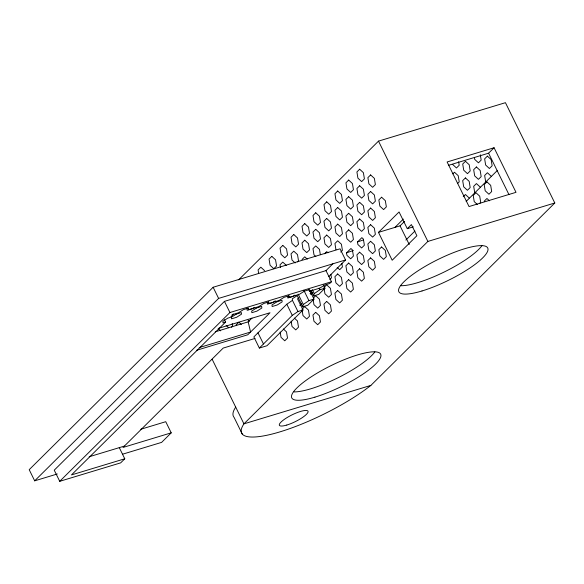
<?xml version="1.0" encoding="UTF-8"?>
<svg xmlns="http://www.w3.org/2000/svg" width="584" height="584" viewBox="0 0 584 584"><rect width="100%" height="100%" fill="white"/><g stroke="black" fill="none" stroke-linecap="round" stroke-linejoin="round"><path stroke-width="0.88" d="M309.688 290.336L314.002 299.096L307.775 305.271L302.694 306.804L303.271 304.49L298.176 294.139M323.412 285.021L324.981 288.204L318.754 294.38L313.681 295.913L314.25 293.599L312.294 289.62M328.755 276.619L345.546 259.968L340.063 248.821L213.131 287.262L29.2 469.682L34.682 480.829L57.29 473.982M34.682 480.829L218.62 298.409L345.546 259.968M238.615 279.86L378.505 141.124L505.437 102.682L554.8 202.991L370.869 385.411A81.877 19.25 -26.2 0 1 279.948 431.861A81.877 19.25 -26.2 0 1 243.937 423.853L212.145 359.248M332.858 263.807L325.996 270.618L224.446 301.373L54.239 470.178L59.729 481.318L120.654 462.871L124.772 458.783L119.289 447.636M59.729 481.318L229.928 312.52L331.478 281.758L325.996 270.618M224.387 319.711L225.563 322.098L71.46 474.931L124.772 458.783M231.527 327.244L232.629 326.157L232.198 323.499M297.417 261.902L298.512 260.814L297.512 254.624L293.767 251.156L291.022 253.879L292.022 260.07L295.146 262.953M236.104 324.923L238.849 322.2L241.353 324.514M302.008 259.537L304.753 256.814L307.25 259.121M215.262 331.814L248.178 321.85L251.981 318.076M324.514 253.799L326.704 251.624L327.96 252.777M302.694 306.804L297.212 295.657L292.299 298.789L292.46 300.373L286.81 304.235L253.865 336.902L259.347 348.049L266.961 345.743L303.023 309.987L297.533 298.84L298.942 297.942M340.779 252.062L342.428 250.434L341.421 244.243L337.676 240.776L334.931 243.499L335.931 249.689M346.524 252.872L350.918 248.514L352.415 249.894L353.415 256.084L350.67 258.807L346.918 255.339L346.524 252.872L353.371 250.434M357.481 242.002L361.868 237.651L363.379 239.053L364.379 245.243L361.635 247.966L357.89 244.499L357.481 242.002L363.474 239.871M140.773 429.262L165.746 421.699L171.229 432.846L161.615 442.38L122.494 454.228M299.738 305.396L301.673 303.483M310.673 294.548L312.608 292.635L310.067 293.409M259.347 348.049L292.292 315.382L297.942 311.52L303.023 309.987M329.807 279.495L331.449 277.867L330.88 274.327M407.289 228.672L411.406 224.592L416.896 235.732L392.185 260.238L378.476 232.374L399.062 211.956L407.289 228.672L413.333 226.84M301.972 309.352L304.717 306.629L308.469 310.097L309.469 316.287L306.724 319.01L302.979 315.543L302.118 310.243M313.506 297.92L315.703 295.745L319.448 299.205L320.448 305.396L317.703 308.118L313.958 304.651L313.097 299.351M323.938 287.576L326.682 284.853L330.427 288.313L331.435 294.504L328.69 297.227L324.938 293.759L324.083 288.459M331.478 281.758L329.734 283.488L324.66 285.029L319.74 288.153L309.586 291.226L308.805 289.635M394.974 227.373L403.34 219.08M378.476 232.374L400.055 225.84L404.559 221.373M452.819 173.864L454.461 172.229L458.214 175.689L459.214 181.88L457.564 183.515M448.57 165.308L488.582 153.19L494.071 147.745L516.008 192.326L469.04 206.553L447.103 161.972L494.071 147.745M405.873 240.046L414.917 231.067M463.236 196.698L465.433 194.516L469.178 197.983M466.141 201.422L497.225 170.594M554.8 202.991L427.868 241.433L243.937 423.853L370.869 385.411M479.617 203.458L480.72 202.371L479.712 196.18L475.967 192.72L473.222 195.443L474.223 201.626L477.347 204.517M484.194 201.21L486.939 198.487L489.436 200.801M314.25 293.599L319.908 289.744L324.981 288.204M303.271 304.49L308.921 300.629L314.002 299.096M231.943 314.922L233.352 314.031M254.361 307.432L252.251 308.768L247.178 310.308L247.017 308.717M275.371 300.833L272.56 302.622L267.487 304.154L267.326 302.57M294.978 295.132L292.869 296.468L287.795 298.008L287.635 296.416M247.879 308.089L248.66 309.681L258.814 306.607L263.734 303.476L268.808 301.943L268.969 303.527L279.123 300.453L284.043 297.329L289.116 295.789L289.277 297.38L299.431 294.307L304.352 291.175L309.425 289.642L309.586 291.226M225.563 322.098L223.022 322.864L222.862 321.28L227.775 318.149L230.315 317.382L233.432 314.294L238.506 312.754L243.426 309.629L248.499 308.089L248.66 309.681M218.672 328.281L270.034 312.739L247.82 334.763L196.501 350.305M199.188 347.604L250.565 332.041L248.178 321.85M255.069 338.428L223.197 348.079L122.998 447.454L171.229 432.846M89.191 456.754L124.363 446.103M491.144 176.2L487.399 172.74L484.647 175.463L485.654 181.646M480.172 187.048L476.427 183.58L473.682 186.303L474.683 192.494M452.717 164.52L456.462 167.988L459.206 165.265L458.637 161.732M337.187 267.384L339.684 269.698L342.436 266.976L341.859 263.435M315.864 256.566L313.988 254.828L312.988 248.645L315.732 245.922L319.477 249.383L320.339 254.69M286.518 265.559L282.766 262.099L280.021 264.822L280.451 267.472M264.589 270.655L260.836 267.195L258.091 269.918L258.668 273.451M294.365 318.097L297.49 320.988L298.49 327.179L295.745 329.902L291.993 326.434L291.139 321.127M283.386 328.989L286.503 331.88L287.511 338.063L284.766 340.786L281.013 337.326L280.159 332.019M248.105 320.178L249.353 321.331M226.132 325.412L228.629 327.719M218.146 328.551L220.642 330.858M488.582 153.19L508.919 194.53M378.505 141.124L427.868 241.433M400.055 225.84L409.253 244.528M319.119 288.146L319.908 289.744M310.936 290.343L313.681 295.913M303.833 290.284L308.921 300.629M292.46 300.373L297.942 311.52M288.496 295.789L289.277 297.38M286.81 304.235L292.292 315.382M268.187 301.935L268.969 303.527M257.982 332.822L263.464 343.969M224.446 301.373L229.928 312.52M213.131 287.262L218.62 298.409M242.302 434.094L234.082 417.377A81.877 19.25 -26.2 0 1 235.71 407.136M480.318 154.797L481.179 160.096L478.435 162.819L474.683 159.359L474.398 157.585M481.924 245.689A49.523 11.643 -26.2 0 1 444.811 271.706A49.523 11.643 -26.2 0 1 401.077 285.729M374.862 351.875A49.523 11.643 -26.2 0 1 337.742 377.892A49.523 11.643 -26.2 0 1 294.015 391.915M271.808 256.347L269.063 259.07L270.063 265.26L273.808 268.72L276.56 266.005L275.553 259.814L271.808 256.347M282.802 245.411L280.057 248.134L281.057 254.317L284.809 257.785L287.554 255.062L286.547 248.879L282.802 245.411M293.781 234.52L291.036 237.243L292.036 243.433L295.789 246.893L298.534 244.17L297.533 237.987L293.781 234.52M304.76 223.628L302.016 226.351L303.023 232.542L306.768 236.002L309.513 233.279L308.513 227.096L304.76 223.628M315.732 212.788L312.988 215.511L313.988 221.694L317.733 225.161L320.485 222.438L319.477 216.248L315.732 212.788M326.726 201.845L323.981 204.568L324.981 210.758L328.734 214.226L331.478 211.503L330.471 205.312L326.726 201.845M337.691 191.004L334.946 193.727L335.953 199.918L339.698 203.378L342.443 200.655L341.443 194.472L337.691 191.004M348.692 180.069L345.94 182.792L346.947 188.975L350.692 192.443L353.437 189.72L352.437 183.529L348.692 180.069M359.656 169.221L356.912 171.944L357.912 178.135L361.664 181.602L364.409 178.879L363.401 172.689L359.656 169.221M304.76 240.221L302.016 242.944L303.016 249.127L306.761 252.595L309.505 249.872L308.505 243.689L304.76 240.221M315.74 229.329L312.995 232.052L313.995 238.243L317.74 241.703L320.492 238.98L319.484 232.797L315.74 229.329M326.704 218.489L323.959 221.212L324.967 227.395L328.712 230.862L331.457 228.14L330.456 221.949L326.704 218.489M337.698 207.546L334.953 210.269L335.961 216.46L339.706 219.927L342.45 217.204L341.45 211.014L337.698 207.546M348.67 196.706L345.925 199.429L346.925 205.619L350.67 209.079L353.415 206.356L352.415 200.173L348.67 196.706M359.664 185.77L356.919 188.493L357.919 194.676L361.671 198.144L364.416 195.421L363.409 189.231L359.664 185.77M370.628 174.923L367.883 177.645L368.891 183.836L372.636 187.303L375.381 184.581L374.38 178.39L370.628 174.923M326.704 235.075L323.952 237.797L324.959 243.988L328.704 247.455L331.449 244.732L330.449 238.542L326.704 235.075M337.698 224.139L334.953 226.862L335.953 233.052L339.698 236.513L342.443 233.79L341.443 227.607L337.698 224.139M348.663 213.299L345.918 216.022L346.918 222.205L350.67 225.672L353.415 222.949L352.407 216.759L348.663 213.299M359.656 202.356L356.912 205.079L357.912 211.269L361.664 214.737L364.409 212.014L363.401 205.823L359.656 202.356M370.628 191.516L367.876 194.238L368.884 200.429L372.628 203.889L375.373 201.166L374.373 194.983L370.628 191.516M348.67 229.841L345.925 232.563L346.925 238.754L350.677 242.214L353.422 239.491L352.415 233.308L348.67 229.841M370.636 208.057L367.883 210.78L368.891 216.971L372.636 220.431L375.381 217.715L374.38 211.525L370.636 208.057M359.635 219L356.89 221.723L357.897 227.906L361.642 231.373L364.387 228.651L363.387 222.46L359.635 219M381.6 197.217L378.855 199.94L379.856 206.123L383.608 209.59L386.352 206.867L385.345 200.684L381.6 197.217M370.614 224.701L367.869 227.417L368.869 233.607L372.614 237.075L375.359 234.352L374.359 228.161L370.614 224.701M337.661 273.962L334.917 276.685L335.917 282.868L339.669 286.335L342.414 283.612L341.414 277.429L337.661 273.962M348.648 263.07L345.896 265.793L346.903 271.983L350.648 275.444L353.393 272.721L352.393 266.538L348.648 263.07M359.627 252.178L356.882 254.901L357.882 261.092L361.627 264.552L364.372 261.829L363.372 255.646L359.627 252.178M370.606 241.287L367.862 244.01L368.862 250.2L372.614 253.668L375.359 250.945L374.351 244.754L370.606 241.287M465.463 161.286L462.711 164.009L463.718 170.2L467.463 173.667L470.208 170.944L469.207 164.754L465.463 161.286M315.696 312.331L312.951 315.053L313.951 321.244L317.696 324.711L320.448 321.988L319.441 315.798L315.696 312.331M326.675 301.439L323.93 304.162L324.93 310.352L328.683 313.82L331.427 311.097L330.427 304.906L326.675 301.439M337.654 290.555L334.909 293.277L335.917 299.461L339.662 302.928L342.406 300.205L341.406 294.015L337.654 290.555M348.641 279.663L345.896 282.386L346.896 288.569L350.641 292.036L353.386 289.314L352.386 283.123L348.641 279.663M359.62 268.771L356.875 271.494L357.875 277.677L361.62 281.145L364.372 278.422L363.365 272.239L359.62 268.771M370.599 257.88L367.854 260.603L368.854 266.793L372.607 270.253L375.351 267.53L374.351 261.347L370.599 257.88M381.578 246.988L378.834 249.711L379.841 255.901L383.586 259.362L386.331 256.639L385.331 250.456L381.578 246.988M465.426 177.908L462.681 180.624L463.689 186.814L467.434 190.282L470.178 187.559L469.178 181.368L465.426 177.908M476.42 166.966L473.675 169.688L474.683 175.879L478.427 179.339L481.172 176.616L480.172 170.433L476.42 166.966M487.392 156.125L484.647 158.848L485.647 165.031L489.392 168.499L492.137 165.776L491.137 159.585L487.392 156.125M486.932 181.872L484.187 184.595L485.194 190.786L488.939 194.253L491.684 191.53L490.684 185.34L486.932 181.872M236.286 314.112L231.366 317.243L231.534 318.827L236.608 317.294L241.52 314.163L241.36 312.579L236.286 314.112M256.595 307.965L251.682 311.089L251.843 312.681L256.916 311.141L261.836 308.016L261.668 306.425L256.595 307.965M276.904 301.811L271.991 304.936L272.151 306.527L277.225 304.987L282.145 301.862L281.984 300.271L276.904 301.811M314.951 397.142A49.523 11.643 -26.2 0 0 380.943 355.174A49.523 11.643 -26.2 0 0 312.79 375.811A49.523 11.643 -26.2 0 0 314.951 397.142M422.013 290.963A49.523 11.643 -26.2 0 0 488.005 248.988A49.523 11.643 -26.2 0 0 419.852 269.633A49.523 11.643 -26.2 0 0 422.013 290.963M286.81 425.05A15.972 3.76 -26.2 0 0 308.096 411.508A15.972 3.76 -26.2 0 0 286.116 418.173A15.972 3.76 -26.2 0 0 286.81 425.05"/></g></svg>
